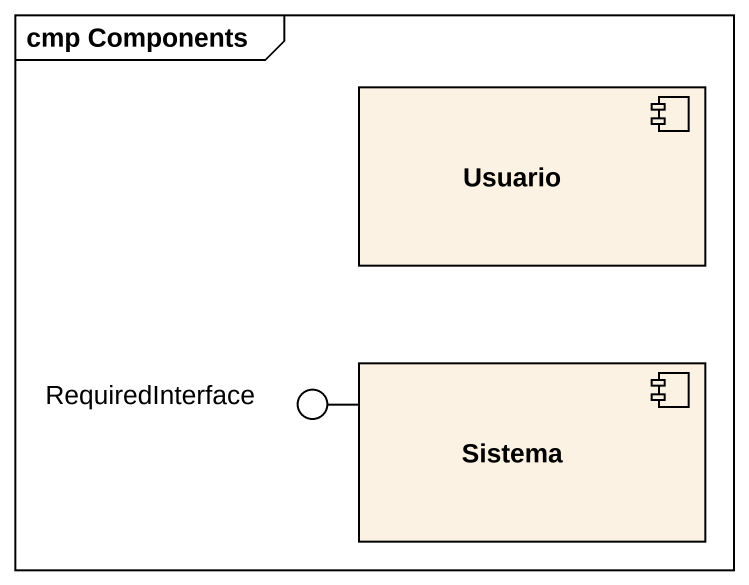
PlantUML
@startuml
mainframe cmp Components
component Usuario
() RequiredInterface
component Sistema
Sistema -left- RequiredInterface
@enduml
